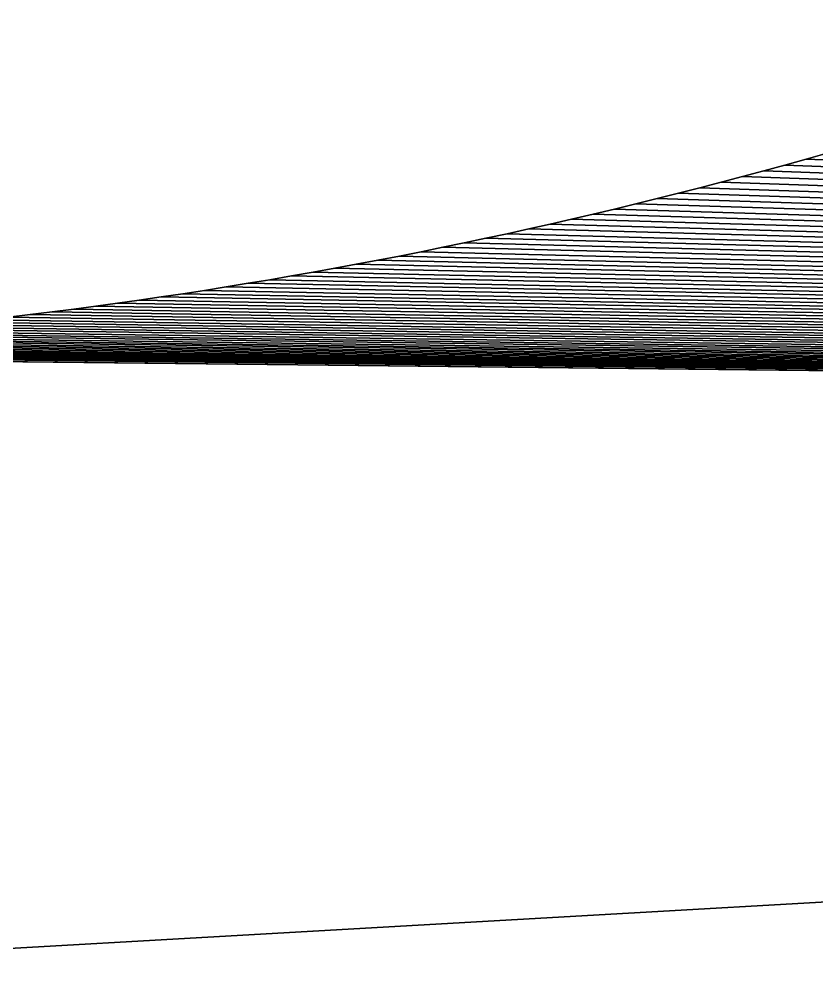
# Model space of a CAD drawing. Header units: millimetres. Extents: x 2995 to 3227, y 1383 to 1648.
# Drawn here: x 3144.68 to 3145.862, y 1569.792 to 1571.222 of the extents above; entities that cross this region are included whole.
import ezdxf

# ---------------------------------------------------------------- set-up
doc = ezdxf.new("R2010")
doc.units = ezdxf.units.MM

# ---------------------------------------------------------------- blocks, each defined once
blk = doc.blocks.new('Mastil_5')
at = {"color": 250, "true_color": 0x1e1e1e}
for p, q in [((22.6951, -7.5217, -3), (22.6862, -7.4903, -3)), ((22.6951, -7.5217, 5), (22.6862, -7.4903, 5)), ((22.7039, -7.5531, -3), (22.6951, -7.5217, -3)), ((22.7039, -7.5531, 5), (22.6951, -7.5217, 5)), ((22.7125, -7.5845, -3), (22.7039, -7.5531, -3)), ((22.7125, -7.5845, 5), (22.7039, -7.5531, 5)), ((22.7209, -7.616, -3), (22.7125, -7.5845, -3)), ((22.7209, -7.616, 5), (22.7125, -7.5845, 5)), ((22.7293, -7.6475, -3), (22.7209, -7.616, -3)), ((22.7293, -7.6475, 5), (22.7209, -7.616, 5)), ((22.7375, -7.6791, -3), (22.7293, -7.6475, -3)), ((22.7375, -7.6791, 5), (22.7293, -7.6475, 5)), ((22.7456, -7.7107, -3), (22.7375, -7.6791, -3)), ((22.7456, -7.7107, 5), (22.7375, -7.6791, 5)), ((22.7535, -7.7423, -3), (22.7456, -7.7107, -3)), ((22.7535, -7.7423, 5), (22.7456, -7.7107, 5)), ((22.7614, -7.774, -3), (22.7535, -7.7423, -3)), ((22.7614, -7.774, 5), (22.7535, -7.7423, 5)), ((22.769, -7.8057, -3), (22.7614, -7.774, -3)), ((22.769, -7.8057, 5), (22.7614, -7.774, 5)), ((22.7766, -7.8374, -3), (22.769, -7.8057, -3)), ((22.7766, -7.8374, 5), (22.769, -7.8057, 5)), ((22.784, -7.8692, -3), (22.7766, -7.8374, -3)), ((22.784, -7.8692, 5), (22.7766, -7.8374, 5)), ((22.7913, -7.901, -3), (22.784, -7.8692, -3)), ((22.7913, -7.901, 5), (22.784, -7.8692, 5)), ((22.7984, -7.9328, -3), (22.7913, -7.901, -3)), ((22.7984, -7.9328, 5), (22.7913, -7.901, 5)), ((22.8054, -7.9646, -3), (22.7984, -7.9328, -3)), ((22.8054, -7.9646, 5), (22.7984, -7.9328, 5)), ((22.8123, -7.9965, -3), (22.8054, -7.9646, -3)), ((22.8123, -7.9965, 5), (22.8054, -7.9646, 5)), ((22.819, -8.0284, -3), (22.8123, -7.9965, -3)), ((22.819, -8.0284, 5), (22.8123, -7.9965, 5)), ((22.8256, -8.0603, -3), (22.819, -8.0284, -3)), ((22.8256, -8.0603, 5), (22.819, -8.0284, 5)), ((22.8321, -8.0923, -3), (22.8256, -8.0603, -3)), ((22.8321, -8.0923, 5), (22.8256, -8.0603, 5)), ((22.8385, -8.1243, -3), (22.8321, -8.0923, -3)), ((22.8385, -8.1243, 5), (22.8321, -8.0923, 5)), ((22.8447, -8.1563, -3), (22.8385, -8.1243, -3)), ((22.8447, -8.1563, 5), (22.8385, -8.1243, 5)), ((22.8507, -8.1884, -3), (22.8447, -8.1563, -3)), ((22.8507, -8.1884, 5), (22.8447, -8.1563, 5)), ((22.8567, -8.2204, -3), (22.8507, -8.1884, -3)), ((22.8567, -8.2204, 5), (22.8507, -8.1884, 5)), ((22.8624, -8.2525, -3), (22.8567, -8.2204, -3)), ((22.8624, -8.2525, 5), (22.8567, -8.2204, 5)), ((22.8681, -8.2846, -3), (22.8624, -8.2525, -3)), ((22.8681, -8.2846, 5), (22.8624, -8.2525, 5)), ((22.8736, -8.3168, -3), (22.8681, -8.2846, -3)), ((22.8736, -8.3168, 5), (22.8681, -8.2846, 5)), ((22.879, -8.3489, -3), (22.8736, -8.3168, -3)), ((22.879, -8.3489, 5), (22.8736, -8.3168, 5)), ((22.8843, -8.3811, -3), (22.879, -8.3489, -3)), ((22.8843, -8.3811, 5), (22.879, -8.3489, 5)), ((22.8894, -8.4133, -3), (22.8843, -8.3811, -3)), ((22.8894, -8.4133, 5), (22.8843, -8.3811, 5)), ((22.8944, -8.4456, -3), (22.8894, -8.4133, -3)), ((22.8944, -8.4456, 5), (22.8894, -8.4133, 5)), ((22.8992, -8.4778, -3), (22.8944, -8.4456, -3)), ((22.8992, -8.4778, 5), (22.8944, -8.4456, 5)), ((22.9039, -8.5101, -3), (22.8992, -8.4778, -3)), ((22.9039, -8.5101, 5), (22.8992, -8.4778, 5)), ((22.9085, -8.5424, -3), (22.9039, -8.5101, -3)), ((22.9085, -8.5424, 5), (22.9039, -8.5101, 5)), ((22.9129, -8.5747, -3), (22.9085, -8.5424, -3)), ((22.9129, -8.5747, 5), (22.9085, -8.5424, 5)), ((22.9172, -8.607, -3), (22.9129, -8.5747, -3)), ((22.9172, -8.607, 5), (22.9129, -8.5747, 5)), ((22.9214, -8.6394, -3), (22.9172, -8.607, -3)), ((22.9214, -8.6394, 5), (22.9172, -8.607, 5)), ((22.9254, -8.6717, -3), (22.9214, -8.6394, -3)), ((22.9254, -8.6717, 5), (22.9214, -8.6394, 5)), ((22.9293, -8.7041, -3), (22.9254, -8.6717, -3)), ((22.9293, -8.7041, 5), (22.9254, -8.6717, 5))]:
    blk.add_line(p, q, dxfattribs=at)
for p, q in [((22.6951, -7.5217, -3), (22.6951, -7.5217, 5)), ((22.7039, -7.5531, -3), (22.7039, -7.5531, 5)), ((22.7125, -7.5845, -3), (22.7125, -7.5845, 5)), ((22.7209, -7.616, -3), (22.7209, -7.616, 5)), ((22.7293, -7.6475, -3), (22.7293, -7.6475, 5)), ((22.7375, -7.6791, -3), (22.7375, -7.6791, 5)), ((22.7456, -7.7107, -3), (22.7456, -7.7107, 5)), ((22.7535, -7.7423, -3), (22.7535, -7.7423, 5)), ((22.7614, -7.774, -3), (22.7614, -7.774, 5)), ((22.769, -7.8057, -3), (22.769, -7.8057, 5)), ((22.7766, -7.8374, -3), (22.7766, -7.8374, 5)), ((22.784, -7.8692, -3), (22.784, -7.8692, 5)), ((22.7913, -7.901, -3), (22.7913, -7.901, 5)), ((22.7984, -7.9328, -3), (22.7984, -7.9328, 5)), ((22.8054, -7.9646, -3), (22.8054, -7.9646, 5)), ((22.8123, -7.9965, -3), (22.8123, -7.9965, 5)), ((22.819, -8.0284, -3), (22.819, -8.0284, 5)), ((22.8256, -8.0603, -3), (22.8256, -8.0603, 5)), ((22.8321, -8.0923, -3), (22.8321, -8.0923, 5)), ((22.8385, -8.1243, -3), (22.8385, -8.1243, 5)), ((22.8447, -8.1563, -3), (22.8447, -8.1563, 5)), ((22.8507, -8.1884, -3), (22.8507, -8.1884, 5)), ((22.8567, -8.2204, -3), (22.8567, -8.2204, 5)), ((22.8624, -8.2525, -3), (22.8624, -8.2525, 5)), ((22.8681, -8.2846, -3), (22.8681, -8.2846, 5)), ((22.8736, -8.3168, -3), (22.8736, -8.3168, 5)), ((22.879, -8.3489, -3), (22.879, -8.3489, 5)), ((22.8843, -8.3811, -3), (22.8843, -8.3811, 5)), ((22.8894, -8.4133, -3), (22.8894, -8.4133, 5)), ((22.8944, -8.4456, -3), (22.8944, -8.4456, 5)), ((22.8992, -8.4778, -3), (22.8992, -8.4778, 5)), ((22.9039, -8.5101, -3), (22.9039, -8.5101, 5)), ((22.9085, -8.5424, -3), (22.9085, -8.5424, 5)), ((22.9129, -8.5747, -3), (22.9129, -8.5747, 5)), ((22.9172, -8.607, -3), (22.9172, -8.607, 5)), ((22.9214, -8.6394, -3), (22.9214, -8.6394, 5)), ((22.9254, -8.6717, -3), (22.9254, -8.6717, 5))]:
    blk.add_line(p, q)
at = {"color": 250, "true_color": 0x1e1e1e, "extrusion": (-1.32542e-14, 1.93609e-14, -1)}
blk.add_arc((0.1881, 18, 3), 50, 235.60501, 124.39499, dxfattribs=at)
at = {"color": 250, "true_color": 0x1e1e1e, "extrusion": (-2.92362e-14, 8.12067e-15, -1)}
blk.add_arc((0.1881, 18, -5), 50, 235.60501, 124.39499, dxfattribs=at)
at = {"color": 250, "true_color": 0x1e1e1e}
mesh = blk.add_polyface(dxfattribs=at)
corners = [(22.3462, -6.539, -3), (22.4656, 6.3531, -3), (22.3591, -6.5689, -3), (22.3718, -6.5989, -3), (22.3845, -6.629, -3), (22.397, -6.6591, -3), (22.4094, -6.6893, -3), (22.4217, -6.7195, -3), (22.4338, -6.7498, -3), (22.4458, -6.7801, -3), (22.4577, -6.8105, -3), (22.4694, -6.8409, -3), (23.1347, 4.0942, -3), (22.4811, -6.8714, -3), (22.4926, -6.9019, -3), (22.5039, -6.9324, -3), (22.5152, -6.9631, -3), (22.5263, -6.9937, -3), (22.5372, -7.0244, -3), (22.5481, -7.0552, -3), (22.5588, -7.086, -3), (22.5694, -7.1168, -3), (22.5799, -7.1477, -3), (22.5902, -7.1787, -3), (22.6004, -7.2096, -3), (22.6104, -7.2406, -3), (22.6204, -7.2717, -3), (22.6302, -7.3028, -3), (22.6398, -7.334, -3), (22.6494, -7.3651, -3), (17.7303, -28.679, -3), (15.9384, -24.0111, -3), (18.115, -23.1095, -3), (20.1487, -27.6773, -3), (20.2415, -22.0953, -3), (22.5114, -26.5503, -3), (20.9317, -21.7205, -3), (22.4215, -20.8796, -3), (22.8985, -20.2622, -3)]
mesh.append_faces([[corners[k] for k in face] for face in [(0, 1, 2), (2, 1, 3), (3, 1, 4), (4, 1, 5), (5, 1, 6), (6, 1, 7), (7, 1, 8), (8, 1, 9), (9, 1, 10), (10, 1, 11), (11, 12, 13), (13, 12, 14), (14, 12, 15), (15, 12, 16), (16, 12, 17), (17, 12, 18), (18, 12, 19), (19, 12, 20), (20, 12, 21), (21, 12, 22), (22, 12, 23), (23, 12, 24), (24, 12, 25), (25, 12, 26), (26, 12, 27), (27, 12, 28), (28, 12, 29), (30, 32, 33), (33, 34, 35)]], dxfattribs={"vtx0": -1, "vtx1": -1, "color": 250})
mesh.append_faces([[corners[k] for k in face] for face in [(30, 31, 32), (33, 32, 34), (35, 34, 36), (35, 36, 37), (35, 37, 38)]], dxfattribs={"vtx0": -1, "vtx2": -1, "color": 250})
mesh = blk.add_polyface(dxfattribs=at)
corners = [(13.9134, -27.8208, 5), (15.2627, -29.5528, 5), (13.9137, -27.7816, 5), (13.7177, -24.7975, 5), (13.7271, -27.0672, 5), (15.9384, -24.0111, 5), (13.7456, -27.1018, 5), (13.7632, -27.1369, 5), (13.7799, -27.1724, 5), (13.7957, -27.2084, 5), (13.8104, -27.2448, 5), (13.8243, -27.2815, 5), (13.8372, -27.3186, 5), (13.8491, -27.356, 5), (13.86, -27.3937, 5), (13.8699, -27.4317, 5), (13.8788, -27.47, 5), (13.8867, -27.5084, 5), (13.8936, -27.5471, 5), (13.8995, -27.5859, 5), (13.9044, -27.6248, 5), (13.9083, -27.6639, 5), (13.9111, -27.7031, 5), (13.9129, -27.7423, 5), (17.7303, -28.679, 5), (18.115, -23.1095, 5), (20.1487, -27.6773, 5), (20.2415, -22.0953, 5), (22.5114, -26.5503, 5), (20.9317, -21.7205, 5), (22.4215, -20.8796, 5), (22.8985, -20.2622, 5), (22.9845, -9.6804, 5), (22.9825, -9.6151, 5), (22.9824, -9.6478, 5), (23.1347, 4.0942, 5), (22.9824, -9.5825, 5)]
mesh.append_faces([[corners[k] for k in face] for face in [(32, 33, 34)]], dxfattribs={"vtx0": -1, "color": 250})
mesh.append_faces([[corners[k] for k in face] for face in [(0, 1, 2), (3, 4, 5), (5, 24, 25), (25, 26, 27), (27, 28, 29), (29, 28, 30), (30, 28, 31)]], dxfattribs={"vtx0": -1, "vtx1": -1, "color": 250})
mesh.append_faces([[corners[k] for k in face] for face in [(5, 2, 1), (35, 33, 32)]], dxfattribs={"vtx0": -1, "vtx1": -1, "vtx2": -1, "color": 250})
mesh.append_faces([[corners[k] for k in face] for face in [(5, 4, 6), (5, 6, 7), (5, 7, 8), (5, 8, 9), (5, 9, 10), (5, 10, 11), (5, 11, 12), (5, 12, 13), (5, 13, 14), (5, 14, 15), (5, 15, 16), (5, 16, 17), (5, 17, 18), (5, 18, 19), (5, 19, 20), (5, 20, 21), (5, 21, 22), (5, 22, 23), (5, 23, 2), (5, 1, 24), (25, 24, 26), (27, 26, 28), (35, 36, 33)]], dxfattribs={"vtx0": -1, "vtx2": -1, "color": 250})
mesh = blk.add_polyface(dxfattribs=at)
corners = [(22.5114, -26.5503, -3), (22.8985, -20.2622, -3), (24.8119, -25.3013, -3), (22.9845, -9.6804, -3), (23.1347, 4.0942, -3), (24.2604, 1.2154, -3), (24.2771, 1.1917, -3), (24.294, 1.1681, -3), (24.3111, 1.1447, -3), (24.3285, 1.1215, -3), (24.3462, 1.0985, -3), (24.364, 1.0756, -3), (24.3821, 1.0529, -3), (24.4005, 1.0304, -3), (24.419, 1.0082, -3), (24.4378, 0.986, -3), (24.4568, 0.9641, -3), (24.4761, 0.9424, -3), (24.4955, 0.9209, -3), (24.5152, 0.8996, -3), (24.5351, 0.8785, -3), (24.5552, 0.8576, -3), (24.5755, 0.8369, -3), (24.5961, 0.8164, -3), (24.6168, 0.7961, -3), (24.6378, 0.776, -3), (24.6589, 0.7562, -3), (24.6803, 0.7366, -3), (24.7019, 0.7171, -3), (24.7236, 0.6979, -3), (24.7456, 0.679, -3), (24.7677, 0.6602, -3), (24.7901, 0.6417, -3), (24.8126, 0.6234, -3), (27.0438, -23.9335, -3), (24.9516, 0.5187, -3), (24.9754, 0.5021, -3), (22.9824, -9.6478, -3), (22.9825, -9.6151, -3)]
mesh.append_faces([[corners[k] for k in face] for face in [(0, 1, 2), (2, 33, 34)]], dxfattribs={"vtx0": -1, "vtx1": -1, "color": 250})
mesh.append_faces([[corners[k] for k in face] for face in [(2, 3, 4)]], dxfattribs={"vtx0": -1, "vtx1": -1, "vtx2": -1, "color": 250})
mesh.append_faces([[corners[k] for k in face] for face in [(2, 1, 3), (2, 5, 6), (2, 6, 7), (2, 7, 8), (2, 8, 9), (2, 9, 10), (2, 10, 11), (2, 11, 12), (2, 12, 13), (2, 13, 14), (2, 14, 15), (2, 15, 16), (2, 16, 17), (2, 17, 18), (2, 18, 19), (2, 19, 20), (2, 20, 21), (2, 21, 22), (2, 22, 23), (2, 23, 24), (2, 24, 25), (2, 25, 26), (2, 26, 27), (2, 27, 28), (2, 28, 29), (2, 29, 30), (2, 30, 31), (2, 31, 32), (2, 32, 33), (34, 35, 36)]], dxfattribs={"vtx0": -1, "vtx2": -1, "color": 250})
mesh.append_faces([[corners[k] for k in face] for face in [(3, 37, 38)]], dxfattribs={"vtx2": -1, "color": 250})
mesh = blk.add_polyface(dxfattribs=at)
corners = [(22.8985, -20.2622, 5), (22.5114, -26.5503, 5), (24.8119, -25.3013, 5), (22.9845, -9.6804, 5), (23.1347, 4.0942, 5), (24.7019, 0.7171, 5), (24.7236, 0.6979, 5), (24.7456, 0.679, 5), (24.7677, 0.6602, 5), (24.7901, 0.6417, 5), (24.8126, 0.6234, 5), (27.0438, -23.9335, 5), (26.1225, 0.038, 5), (26.1511, 0.0334, 5), (26.1798, 0.0291, 5), (26.2085, 0.0251, 5), (26.2373, 0.0214, 5), (26.2661, 0.018, 5), (26.295, 0.0149, 5), (26.3238, 0.012, 5), (26.3527, 0.0095, 5), (26.3817, 0.0073, 5), (26.4106, 0.0054, 5), (26.4396, 0.0037, 5), (26.4686, 0.0024, 5), (26.4976, 0.0013, 5), (26.5266, 0.0006, 5), (26.5556, 0.0001, 5), (26.5846, 0, 5), (28.0513, -6.8692, 5), (28.0497, -6.8953, 5), (28.0485, -6.9215, 5), (28.0477, -6.9476, 5), (28.0472, -6.9738, 5), (28.047, -7, 5), (28.047, -23.2441, 5)]
mesh.append_faces([[corners[k] for k in face] for face in [(34, 11, 35)]], dxfattribs={"vtx0": -1, "color": 250})
mesh.append_faces([[corners[k] for k in face] for face in [(0, 2, 3), (5, 2, 6), (6, 2, 7), (7, 2, 8), (8, 2, 9), (9, 2, 10), (12, 11, 13), (13, 11, 14), (14, 11, 15), (15, 11, 16), (16, 11, 17), (17, 11, 18), (18, 11, 19), (19, 11, 20), (20, 11, 21), (21, 11, 22), (22, 11, 23), (23, 11, 24), (24, 11, 25), (25, 11, 26), (26, 11, 27), (27, 11, 28), (29, 11, 30), (30, 11, 31), (31, 11, 32), (32, 11, 33), (33, 11, 34)]], dxfattribs={"vtx0": -1, "vtx1": -1, "color": 250})
mesh.append_faces([[corners[k] for k in face] for face in [(3, 2, 4), (28, 11, 29)]], dxfattribs={"vtx0": -1, "vtx1": -1, "vtx2": -1, "color": 250})
mesh.append_faces([[corners[k] for k in face] for face in [(0, 1, 2), (10, 2, 11)]], dxfattribs={"vtx0": -1, "vtx2": -1, "color": 250})
mesh = blk.add_polyface(dxfattribs=at)
corners = [(22.6494, -7.3651, -3), (23.1347, 4.0942, -3), (22.6588, -7.3964, -3), (22.6681, -7.4276, -3), (22.6772, -7.4589, -3), (22.6862, -7.4903, -3), (22.6951, -7.5217, -3), (22.7039, -7.5531, -3), (22.7125, -7.5845, -3), (22.7209, -7.616, -3), (22.7293, -7.6475, -3), (22.7375, -7.6791, -3), (22.7456, -7.7107, -3), (22.7535, -7.7423, -3), (22.7614, -7.774, -3), (22.769, -7.8057, -3), (22.7766, -7.8374, -3), (22.784, -7.8692, -3), (22.7913, -7.901, -3), (22.7984, -7.9328, -3), (22.8054, -7.9646, -3), (22.8123, -7.9965, -3), (22.819, -8.0284, -3), (22.8256, -8.0603, -3), (22.8321, -8.0923, -3), (22.8385, -8.1243, -3), (22.8447, -8.1563, -3), (22.8507, -8.1884, -3), (22.8567, -8.2204, -3), (22.8624, -8.2525, -3), (22.8681, -8.2846, -3), (22.8736, -8.3168, -3), (22.879, -8.3489, -3), (22.8843, -8.3811, -3), (22.8894, -8.4133, -3), (22.8944, -8.4456, -3), (22.8992, -8.4778, -3)]
mesh.append_faces([[corners[k] for k in face] for face in [(0, 1, 2), (2, 1, 3), (3, 1, 4), (4, 1, 5), (5, 1, 6), (6, 1, 7), (7, 1, 8), (8, 1, 9), (9, 1, 10), (10, 1, 11), (11, 1, 12), (12, 1, 13), (13, 1, 14), (14, 1, 15), (15, 1, 16), (16, 1, 17), (17, 1, 18), (18, 1, 19), (19, 1, 20), (20, 1, 21), (21, 1, 22), (22, 1, 23), (23, 1, 24), (24, 1, 25), (25, 1, 26), (26, 1, 27), (27, 1, 28), (28, 1, 29), (29, 1, 30), (30, 1, 31), (31, 1, 32), (32, 1, 33), (33, 1, 34), (34, 1, 35), (35, 1, 36)]], dxfattribs={"vtx0": -1, "vtx1": -1, "color": 250})
mesh = blk.add_polyface(dxfattribs=at)
corners = [(23.1347, 4.0942, 5), (22.6862, -7.4903, 5), (22.6951, -7.5217, 5), (22.7039, -7.5531, 5), (22.7125, -7.5845, 5), (22.7209, -7.616, 5), (22.7293, -7.6475, 5), (22.7375, -7.6791, 5), (22.7456, -7.7107, 5), (22.7535, -7.7423, 5), (22.7614, -7.774, 5), (22.769, -7.8057, 5), (22.7766, -7.8374, 5), (22.784, -7.8692, 5), (22.7913, -7.901, 5), (22.7984, -7.9328, 5), (22.8054, -7.9646, 5), (22.8123, -7.9965, 5), (22.819, -8.0284, 5), (22.8256, -8.0603, 5), (22.8321, -8.0923, 5), (22.8385, -8.1243, 5), (22.8447, -8.1563, 5), (22.8507, -8.1884, 5), (22.8567, -8.2204, 5), (22.8624, -8.2525, 5), (22.8681, -8.2846, 5), (22.8736, -8.3168, 5), (22.879, -8.3489, 5), (22.8843, -8.3811, 5), (22.8894, -8.4133, 5), (22.8944, -8.4456, 5), (22.8992, -8.4778, 5), (22.9039, -8.5101, 5), (22.9085, -8.5424, 5)]
mesh.append_faces([[corners[k] for k in face] for face in [(0, 1, 2), (0, 2, 3), (0, 3, 4), (0, 4, 5), (0, 5, 6), (0, 6, 7), (0, 7, 8), (0, 8, 9), (0, 9, 10), (0, 10, 11), (0, 11, 12), (0, 12, 13), (0, 13, 14), (0, 14, 15), (0, 15, 16), (0, 16, 17), (0, 17, 18), (0, 18, 19), (0, 19, 20), (0, 20, 21), (0, 21, 22), (0, 22, 23), (0, 23, 24), (0, 24, 25), (0, 25, 26), (0, 26, 27), (0, 27, 28), (0, 28, 29), (0, 29, 30), (0, 30, 31), (0, 31, 32), (0, 32, 33), (0, 33, 34)]], dxfattribs={"vtx0": -1, "vtx2": -1, "color": 250})
mesh = blk.add_polyface(dxfattribs=at)
corners = [(22.8992, -8.4778, -3), (23.1347, 4.0942, -3), (22.9039, -8.5101, -3), (22.9085, -8.5424, -3), (22.9129, -8.5747, -3), (22.9172, -8.607, -3), (22.9214, -8.6394, -3), (22.9254, -8.6717, -3), (22.9293, -8.7041, -3), (22.933, -8.7365, -3), (22.9367, -8.7689, -3), (22.9401, -8.8013, -3), (22.9435, -8.8338, -3), (22.9467, -8.8662, -3), (22.9498, -8.8987, -3), (22.9527, -8.9312, -3), (22.9555, -8.9637, -3), (22.9581, -8.9962, -3), (22.9607, -9.0287, -3), (22.963, -9.0612, -3), (22.9653, -9.0937, -3), (22.9674, -9.1263, -3), (22.9694, -9.1588, -3), (22.9712, -9.1914, -3), (22.9729, -9.224, -3), (22.9744, -9.2565, -3), (22.9759, -9.2891, -3), (22.9771, -9.3217, -3), (22.9783, -9.3543, -3), (22.9793, -9.3869, -3), (22.9802, -9.4195, -3), (22.9809, -9.4521, -3), (22.9815, -9.4847, -3), (22.9819, -9.5173, -3), (22.9823, -9.5499, -3), (22.9824, -9.5825, -3), (22.9825, -9.6151, -3)]
mesh.append_faces([[corners[k] for k in face] for face in [(0, 1, 2), (2, 1, 3), (3, 1, 4), (4, 1, 5), (5, 1, 6), (6, 1, 7), (7, 1, 8), (8, 1, 9), (9, 1, 10), (10, 1, 11), (11, 1, 12), (12, 1, 13), (13, 1, 14), (14, 1, 15), (15, 1, 16), (16, 1, 17), (17, 1, 18), (18, 1, 19), (19, 1, 20), (20, 1, 21), (21, 1, 22), (22, 1, 23), (23, 1, 24), (24, 1, 25), (25, 1, 26), (26, 1, 27), (27, 1, 28), (28, 1, 29), (29, 1, 30), (30, 1, 31), (31, 1, 32), (32, 1, 33), (33, 1, 34), (34, 1, 35), (35, 1, 36)]], dxfattribs={"vtx0": -1, "vtx1": -1, "color": 250})
mesh = blk.add_polyface(dxfattribs=at)
corners = [(23.1347, 4.0942, 5), (22.9085, -8.5424, 5), (22.9129, -8.5747, 5), (22.9172, -8.607, 5), (22.9214, -8.6394, 5), (22.9254, -8.6717, 5), (22.9293, -8.7041, 5), (22.933, -8.7365, 5), (22.9367, -8.7689, 5), (22.9401, -8.8013, 5), (22.9435, -8.8338, 5), (22.9467, -8.8662, 5), (22.9498, -8.8987, 5), (22.9527, -8.9312, 5), (22.9555, -8.9637, 5), (22.9581, -8.9962, 5), (22.9607, -9.0287, 5), (22.963, -9.0612, 5), (22.9653, -9.0937, 5), (22.9674, -9.1263, 5), (22.9694, -9.1588, 5), (22.9712, -9.1914, 5), (22.9729, -9.224, 5), (22.9744, -9.2565, 5), (22.9759, -9.2891, 5), (22.9771, -9.3217, 5), (22.9783, -9.3543, 5), (22.9793, -9.3869, 5), (22.9802, -9.4195, 5), (22.9809, -9.4521, 5), (22.9815, -9.4847, 5), (22.9819, -9.5173, 5), (22.9823, -9.5499, 5), (22.9824, -9.5825, 5)]
mesh.append_faces([[corners[k] for k in face] for face in [(0, 1, 2), (0, 2, 3), (0, 3, 4), (0, 4, 5), (0, 5, 6), (0, 6, 7), (0, 7, 8), (0, 8, 9), (0, 9, 10), (0, 10, 11), (0, 11, 12), (0, 12, 13), (0, 13, 14), (0, 14, 15), (0, 15, 16), (0, 16, 17), (0, 17, 18), (0, 18, 19), (0, 19, 20), (0, 20, 21), (0, 21, 22), (0, 22, 23), (0, 23, 24), (0, 24, 25), (0, 25, 26), (0, 26, 27), (0, 27, 28), (0, 28, 29), (0, 29, 30), (0, 30, 31), (0, 31, 32), (0, 32, 33)]], dxfattribs={"vtx0": -1, "vtx2": -1, "color": 250})
mesh = blk.add_polyface(dxfattribs=at)
corners = [(22.9825, -9.6151, -3), (23.1347, 4.0942, -3), (22.9845, -9.6804, -3), (24.8119, -25.3013, -3), (23.659, 2.6138, -3), (23.9172, 1.8846, -3), (23.927, 1.8573, -3), (23.9371, 1.8301, -3), (23.9475, 1.8031, -3), (23.9582, 1.7761, -3), (23.9691, 1.7492, -3), (23.9804, 1.7225, -3), (23.9918, 1.6958, -3), (24.0036, 1.6693, -3), (24.0156, 1.6429, -3), (24.0279, 1.6166, -3), (24.0405, 1.5905, -3), (24.0534, 1.5645, -3), (24.0665, 1.5386, -3), (24.0798, 1.5128, -3), (24.0935, 1.4872, -3), (24.1074, 1.4618, -3), (24.1215, 1.4364, -3), (24.1359, 1.4113, -3), (24.1506, 1.3862, -3), (24.1655, 1.3614, -3), (24.1807, 1.3366, -3), (24.1962, 1.3121, -3), (24.2118, 1.2877, -3), (24.2278, 1.2634, -3), (24.244, 1.2393, -3), (24.2604, 1.2154, -3), (27.0438, -23.9335, -3), (24.8126, 0.6234, -3), (24.8353, 0.6054, -3), (24.8582, 0.5876, -3), (24.8813, 0.57, -3), (24.9045, 0.5527, -3), (24.928, 0.5356, -3), (24.9516, 0.5187, -3)]
mesh.append_faces([[corners[k] for k in face] for face in [(0, 1, 2)]], dxfattribs={"vtx0": -1, "vtx1": -1, "vtx2": -1, "color": 250})
mesh.append_faces([[corners[k] for k in face] for face in [(3, 1, 4), (3, 4, 5), (3, 5, 6), (3, 6, 7), (3, 7, 8), (3, 8, 9), (3, 9, 10), (3, 10, 11), (3, 11, 12), (3, 12, 13), (3, 13, 14), (3, 14, 15), (3, 15, 16), (3, 16, 17), (3, 17, 18), (3, 18, 19), (3, 19, 20), (3, 20, 21), (3, 21, 22), (3, 22, 23), (3, 23, 24), (3, 24, 25), (3, 25, 26), (3, 26, 27), (3, 27, 28), (3, 28, 29), (3, 29, 30), (3, 30, 31), (32, 33, 34), (32, 34, 35), (32, 35, 36), (32, 36, 37), (32, 37, 38), (32, 38, 39)]], dxfattribs={"vtx0": -1, "vtx2": -1, "color": 250})
mesh = blk.add_polyface(dxfattribs=at)
corners = [(23.1347, 4.0942, 5), (24.8119, -25.3013, 5), (23.659, 2.6138, 5), (23.9172, 1.8846, 5), (23.927, 1.8573, 5), (26.5846, 0, 5), (28.0513, -6.8692, 5), (28.0532, -6.8431, 5), (28.0554, -6.817, 5), (28.058, -6.7909, 5), (28.0609, -6.7649, 5), (28.0641, -6.7389, 5), (28.0677, -6.713, 5), (28.0716, -6.6871, 5), (28.0759, -6.6613, 5), (28.0805, -6.6355, 5), (28.0854, -6.6098, 5), (28.0907, -6.5842, 5), (28.0963, -6.5586, 5), (28.1023, -6.5331, 5), (28.1085, -6.5077, 5), (28.1152, -6.4824, 5), (28.1221, -6.4571, 5), (28.1294, -6.432, 5), (28.137, -6.4069, 5), (28.1449, -6.382, 5), (28.1531, -6.3571, 5), (28.1617, -6.3324, 5), (28.1706, -6.3078, 5), (28.1798, -6.2833, 5), (28.1894, -6.2589, 5), (28.1992, -6.2346, 5), (28.2094, -6.2105, 5), (28.2199, -6.1865, 5), (28.2307, -6.1627, 5), (28.2418, -6.139, 5)]
mesh.append_faces([[corners[k] for k in face] for face in [(0, 1, 2), (2, 1, 3), (3, 1, 4)]], dxfattribs={"vtx0": -1, "vtx1": -1, "color": 250})
mesh.append_faces([[corners[k] for k in face] for face in [(5, 6, 7), (5, 7, 8), (5, 8, 9), (5, 9, 10), (5, 10, 11), (5, 11, 12), (5, 12, 13), (5, 13, 14), (5, 14, 15), (5, 15, 16), (5, 16, 17), (5, 17, 18), (5, 18, 19), (5, 19, 20), (5, 20, 21), (5, 21, 22), (5, 22, 23), (5, 23, 24), (5, 24, 25), (5, 25, 26), (5, 26, 27), (5, 27, 28), (5, 28, 29), (5, 29, 30), (5, 30, 31), (5, 31, 32), (5, 32, 33), (5, 33, 34), (5, 34, 35)]], dxfattribs={"vtx0": -1, "vtx2": -1, "color": 250})
mesh = blk.add_polyface(dxfattribs=at)
corners = [(22.6951, -7.5217, 5), (22.6862, -7.4903, -3), (22.6951, -7.5217, -3), (22.6862, -7.4903, 5)]
mesh.append_faces([[corners[k] for k in face] for face in [(0, 1, 2), (1, 0, 3)]], dxfattribs={"vtx0": -1, "color": 250})
mesh = blk.add_polyface(dxfattribs=at)
corners = [(22.7039, -7.5531, 5), (22.6951, -7.5217, -3), (22.7039, -7.5531, -3), (22.6951, -7.5217, 5)]
mesh.append_faces([[corners[k] for k in face] for face in [(0, 1, 2), (1, 0, 3)]], dxfattribs={"vtx0": -1, "color": 250})
mesh = blk.add_polyface(dxfattribs=at)
corners = [(22.7125, -7.5845, 5), (22.7039, -7.5531, -3), (22.7125, -7.5845, -3), (22.7039, -7.5531, 5)]
mesh.append_faces([[corners[k] for k in face] for face in [(0, 1, 2), (1, 0, 3)]], dxfattribs={"vtx0": -1, "color": 250})
mesh = blk.add_polyface(dxfattribs=at)
corners = [(22.7209, -7.616, 5), (22.7125, -7.5845, -3), (22.7209, -7.616, -3), (22.7125, -7.5845, 5)]
mesh.append_faces([[corners[k] for k in face] for face in [(0, 1, 2), (1, 0, 3)]], dxfattribs={"vtx0": -1, "color": 250})
mesh = blk.add_polyface(dxfattribs=at)
corners = [(22.7293, -7.6475, 5), (22.7209, -7.616, -3), (22.7293, -7.6475, -3), (22.7209, -7.616, 5)]
mesh.append_faces([[corners[k] for k in face] for face in [(0, 1, 2), (1, 0, 3)]], dxfattribs={"vtx0": -1, "color": 250})
mesh = blk.add_polyface(dxfattribs=at)
corners = [(22.7375, -7.6791, 5), (22.7293, -7.6475, -3), (22.7375, -7.6791, -3), (22.7293, -7.6475, 5)]
mesh.append_faces([[corners[k] for k in face] for face in [(0, 1, 2), (1, 0, 3)]], dxfattribs={"vtx0": -1, "color": 250})
mesh = blk.add_polyface(dxfattribs=at)
corners = [(22.7456, -7.7107, 5), (22.7375, -7.6791, -3), (22.7456, -7.7107, -3), (22.7375, -7.6791, 5)]
mesh.append_faces([[corners[k] for k in face] for face in [(0, 1, 2), (1, 0, 3)]], dxfattribs={"vtx0": -1, "color": 250})
mesh = blk.add_polyface(dxfattribs=at)
corners = [(22.7535, -7.7423, 5), (22.7456, -7.7107, -3), (22.7535, -7.7423, -3), (22.7456, -7.7107, 5)]
mesh.append_faces([[corners[k] for k in face] for face in [(0, 1, 2), (1, 0, 3)]], dxfattribs={"vtx0": -1, "color": 250})
mesh = blk.add_polyface(dxfattribs=at)
corners = [(22.7614, -7.774, 5), (22.7535, -7.7423, -3), (22.7614, -7.774, -3), (22.7535, -7.7423, 5)]
mesh.append_faces([[corners[k] for k in face] for face in [(0, 1, 2), (1, 0, 3)]], dxfattribs={"vtx0": -1, "color": 250})
mesh = blk.add_polyface(dxfattribs=at)
corners = [(22.769, -7.8057, 5), (22.7614, -7.774, -3), (22.769, -7.8057, -3), (22.7614, -7.774, 5)]
mesh.append_faces([[corners[k] for k in face] for face in [(0, 1, 2), (1, 0, 3)]], dxfattribs={"vtx0": -1, "color": 250})
mesh = blk.add_polyface(dxfattribs=at)
corners = [(22.7766, -7.8374, 5), (22.769, -7.8057, -3), (22.7766, -7.8374, -3), (22.769, -7.8057, 5)]
mesh.append_faces([[corners[k] for k in face] for face in [(0, 1, 2), (1, 0, 3)]], dxfattribs={"vtx0": -1, "color": 250})
mesh = blk.add_polyface(dxfattribs=at)
corners = [(22.784, -7.8692, 5), (22.7766, -7.8374, -3), (22.784, -7.8692, -3), (22.7766, -7.8374, 5)]
mesh.append_faces([[corners[k] for k in face] for face in [(0, 1, 2), (1, 0, 3)]], dxfattribs={"vtx0": -1, "color": 250})
mesh = blk.add_polyface(dxfattribs=at)
corners = [(22.7913, -7.901, 5), (22.784, -7.8692, -3), (22.7913, -7.901, -3), (22.784, -7.8692, 5)]
mesh.append_faces([[corners[k] for k in face] for face in [(0, 1, 2), (1, 0, 3)]], dxfattribs={"vtx0": -1, "color": 250})
mesh = blk.add_polyface(dxfattribs=at)
corners = [(22.7984, -7.9328, 5), (22.7913, -7.901, -3), (22.7984, -7.9328, -3), (22.7913, -7.901, 5)]
mesh.append_faces([[corners[k] for k in face] for face in [(0, 1, 2), (1, 0, 3)]], dxfattribs={"vtx0": -1, "color": 250})
mesh = blk.add_polyface(dxfattribs=at)
corners = [(22.8054, -7.9646, 5), (22.7984, -7.9328, -3), (22.8054, -7.9646, -3), (22.7984, -7.9328, 5)]
mesh.append_faces([[corners[k] for k in face] for face in [(0, 1, 2), (1, 0, 3)]], dxfattribs={"vtx0": -1, "color": 250})
mesh = blk.add_polyface(dxfattribs=at)
corners = [(22.8123, -7.9965, 5), (22.8054, -7.9646, -3), (22.8123, -7.9965, -3), (22.8054, -7.9646, 5)]
mesh.append_faces([[corners[k] for k in face] for face in [(0, 1, 2), (1, 0, 3)]], dxfattribs={"vtx0": -1, "color": 250})
mesh = blk.add_polyface(dxfattribs=at)
corners = [(22.819, -8.0284, 5), (22.8123, -7.9965, -3), (22.819, -8.0284, -3), (22.8123, -7.9965, 5)]
mesh.append_faces([[corners[k] for k in face] for face in [(0, 1, 2), (1, 0, 3)]], dxfattribs={"vtx0": -1, "color": 250})
mesh = blk.add_polyface(dxfattribs=at)
corners = [(22.8256, -8.0603, 5), (22.819, -8.0284, -3), (22.8256, -8.0603, -3), (22.819, -8.0284, 5)]
mesh.append_faces([[corners[k] for k in face] for face in [(0, 1, 2), (1, 0, 3)]], dxfattribs={"vtx0": -1, "color": 250})
mesh = blk.add_polyface(dxfattribs=at)
corners = [(22.8321, -8.0923, 5), (22.8256, -8.0603, -3), (22.8321, -8.0923, -3), (22.8256, -8.0603, 5)]
mesh.append_faces([[corners[k] for k in face] for face in [(0, 1, 2), (1, 0, 3)]], dxfattribs={"vtx0": -1, "color": 250})
mesh = blk.add_polyface(dxfattribs=at)
corners = [(22.8385, -8.1243, 5), (22.8321, -8.0923, -3), (22.8385, -8.1243, -3), (22.8321, -8.0923, 5)]
mesh.append_faces([[corners[k] for k in face] for face in [(0, 1, 2), (1, 0, 3)]], dxfattribs={"vtx0": -1, "color": 250})
mesh = blk.add_polyface(dxfattribs=at)
corners = [(22.8447, -8.1563, 5), (22.8385, -8.1243, -3), (22.8447, -8.1563, -3), (22.8385, -8.1243, 5)]
mesh.append_faces([[corners[k] for k in face] for face in [(0, 1, 2), (1, 0, 3)]], dxfattribs={"vtx0": -1, "color": 250})
mesh = blk.add_polyface(dxfattribs=at)
corners = [(22.8507, -8.1884, 5), (22.8447, -8.1563, -3), (22.8507, -8.1884, -3), (22.8447, -8.1563, 5)]
mesh.append_faces([[corners[k] for k in face] for face in [(0, 1, 2), (1, 0, 3)]], dxfattribs={"vtx0": -1, "color": 250})
mesh = blk.add_polyface(dxfattribs=at)
corners = [(22.8567, -8.2204, 5), (22.8507, -8.1884, -3), (22.8567, -8.2204, -3), (22.8507, -8.1884, 5)]
mesh.append_faces([[corners[k] for k in face] for face in [(0, 1, 2), (1, 0, 3)]], dxfattribs={"vtx0": -1, "color": 250})
mesh = blk.add_polyface(dxfattribs=at)
corners = [(22.8624, -8.2525, 5), (22.8567, -8.2204, -3), (22.8624, -8.2525, -3), (22.8567, -8.2204, 5)]
mesh.append_faces([[corners[k] for k in face] for face in [(0, 1, 2), (1, 0, 3)]], dxfattribs={"vtx0": -1, "color": 250})
mesh = blk.add_polyface(dxfattribs=at)
corners = [(22.8681, -8.2846, 5), (22.8624, -8.2525, -3), (22.8681, -8.2846, -3), (22.8624, -8.2525, 5)]
mesh.append_faces([[corners[k] for k in face] for face in [(0, 1, 2), (1, 0, 3)]], dxfattribs={"vtx0": -1, "color": 250})
mesh = blk.add_polyface(dxfattribs=at)
corners = [(22.8736, -8.3168, 5), (22.8681, -8.2846, -3), (22.8736, -8.3168, -3), (22.8681, -8.2846, 5)]
mesh.append_faces([[corners[k] for k in face] for face in [(0, 1, 2), (1, 0, 3)]], dxfattribs={"vtx0": -1, "color": 250})
mesh = blk.add_polyface(dxfattribs=at)
corners = [(22.879, -8.3489, 5), (22.8736, -8.3168, -3), (22.879, -8.3489, -3), (22.8736, -8.3168, 5)]
mesh.append_faces([[corners[k] for k in face] for face in [(0, 1, 2), (1, 0, 3)]], dxfattribs={"vtx0": -1, "color": 250})
mesh = blk.add_polyface(dxfattribs=at)
corners = [(22.8843, -8.3811, 5), (22.879, -8.3489, -3), (22.8843, -8.3811, -3), (22.879, -8.3489, 5)]
mesh.append_faces([[corners[k] for k in face] for face in [(0, 1, 2), (1, 0, 3)]], dxfattribs={"vtx0": -1, "color": 250})
mesh = blk.add_polyface(dxfattribs=at)
corners = [(22.8894, -8.4133, 5), (22.8843, -8.3811, -3), (22.8894, -8.4133, -3), (22.8843, -8.3811, 5)]
mesh.append_faces([[corners[k] for k in face] for face in [(0, 1, 2), (1, 0, 3)]], dxfattribs={"vtx0": -1, "color": 250})
mesh = blk.add_polyface(dxfattribs=at)
corners = [(22.8944, -8.4456, 5), (22.8894, -8.4133, -3), (22.8944, -8.4456, -3), (22.8894, -8.4133, 5)]
mesh.append_faces([[corners[k] for k in face] for face in [(0, 1, 2), (1, 0, 3)]], dxfattribs={"vtx0": -1, "color": 250})
mesh = blk.add_polyface(dxfattribs=at)
corners = [(22.8992, -8.4778, 5), (22.8944, -8.4456, -3), (22.8992, -8.4778, -3), (22.8944, -8.4456, 5)]
mesh.append_faces([[corners[k] for k in face] for face in [(0, 1, 2), (1, 0, 3)]], dxfattribs={"vtx0": -1, "color": 250})
mesh = blk.add_polyface(dxfattribs=at)
corners = [(22.9039, -8.5101, 5), (22.8992, -8.4778, -3), (22.9039, -8.5101, -3), (22.8992, -8.4778, 5)]
mesh.append_faces([[corners[k] for k in face] for face in [(0, 1, 2), (1, 0, 3)]], dxfattribs={"vtx0": -1, "color": 250})
mesh = blk.add_polyface(dxfattribs=at)
corners = [(22.9085, -8.5424, 5), (22.9039, -8.5101, -3), (22.9085, -8.5424, -3), (22.9039, -8.5101, 5)]
mesh.append_faces([[corners[k] for k in face] for face in [(0, 1, 2), (1, 0, 3)]], dxfattribs={"vtx0": -1, "color": 250})
mesh = blk.add_polyface(dxfattribs=at)
corners = [(22.9129, -8.5747, 5), (22.9085, -8.5424, -3), (22.9129, -8.5747, -3), (22.9085, -8.5424, 5)]
mesh.append_faces([[corners[k] for k in face] for face in [(0, 1, 2), (1, 0, 3)]], dxfattribs={"vtx0": -1, "color": 250})
mesh = blk.add_polyface(dxfattribs=at)
corners = [(22.9172, -8.607, 5), (22.9129, -8.5747, -3), (22.9172, -8.607, -3), (22.9129, -8.5747, 5)]
mesh.append_faces([[corners[k] for k in face] for face in [(0, 1, 2), (1, 0, 3)]], dxfattribs={"vtx0": -1, "color": 250})
mesh = blk.add_polyface(dxfattribs=at)
corners = [(22.9214, -8.6394, 5), (22.9172, -8.607, -3), (22.9214, -8.6394, -3), (22.9172, -8.607, 5)]
mesh.append_faces([[corners[k] for k in face] for face in [(0, 1, 2), (1, 0, 3)]], dxfattribs={"vtx0": -1, "color": 250})
mesh = blk.add_polyface(dxfattribs=at)
corners = [(22.9254, -8.6717, 5), (22.9214, -8.6394, -3), (22.9254, -8.6717, -3), (22.9214, -8.6394, 5)]
mesh.append_faces([[corners[k] for k in face] for face in [(0, 1, 2), (1, 0, 3)]], dxfattribs={"vtx0": -1, "color": 250})
mesh = blk.add_polyface(dxfattribs=at)
corners = [(22.9293, -8.7041, 5), (22.9254, -8.6717, -3), (22.9293, -8.7041, -3), (22.9254, -8.6717, 5)]
mesh.append_faces([[corners[k] for k in face] for face in [(0, 1, 2), (1, 0, 3)]], dxfattribs={"vtx0": -1, "color": 250})

msp = doc.modelspace()

# ---------------------------------------------------------------- block references
at = {"rotation": 270}
msp.add_blockref('Mastil_5', (3153.3678, 1593.7095, 3), dxfattribs=at)

doc.saveas('drawing.dxf')
